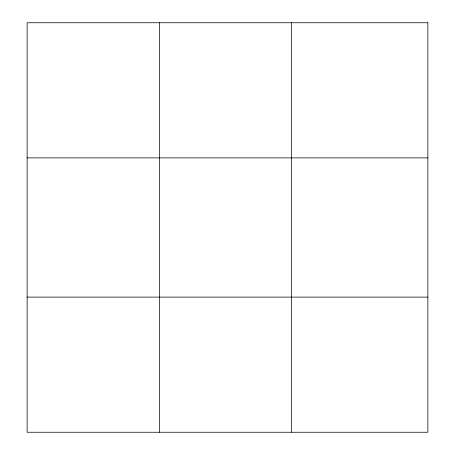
<?xml version="1.0" encoding="UTF-8"?>
<svg xmlns="http://www.w3.org/2000/svg" width="455" height="455" viewBox="0 0 455 455"><rect width="100%" height="100%" fill="white"/><g stroke="black" fill="none" stroke-linecap="round" stroke-linejoin="round"><path stroke-width="0.68" d="M159.375 22.75L159.375 432.25M291.621 22.75L291.621 432.25M27.124 157.885L427.876 157.885M27.124 297.115L427.876 297.115M427.876 22.75L427.876 432.25L27.124 432.25L27.124 22.75L427.876 22.75"/></g></svg>
